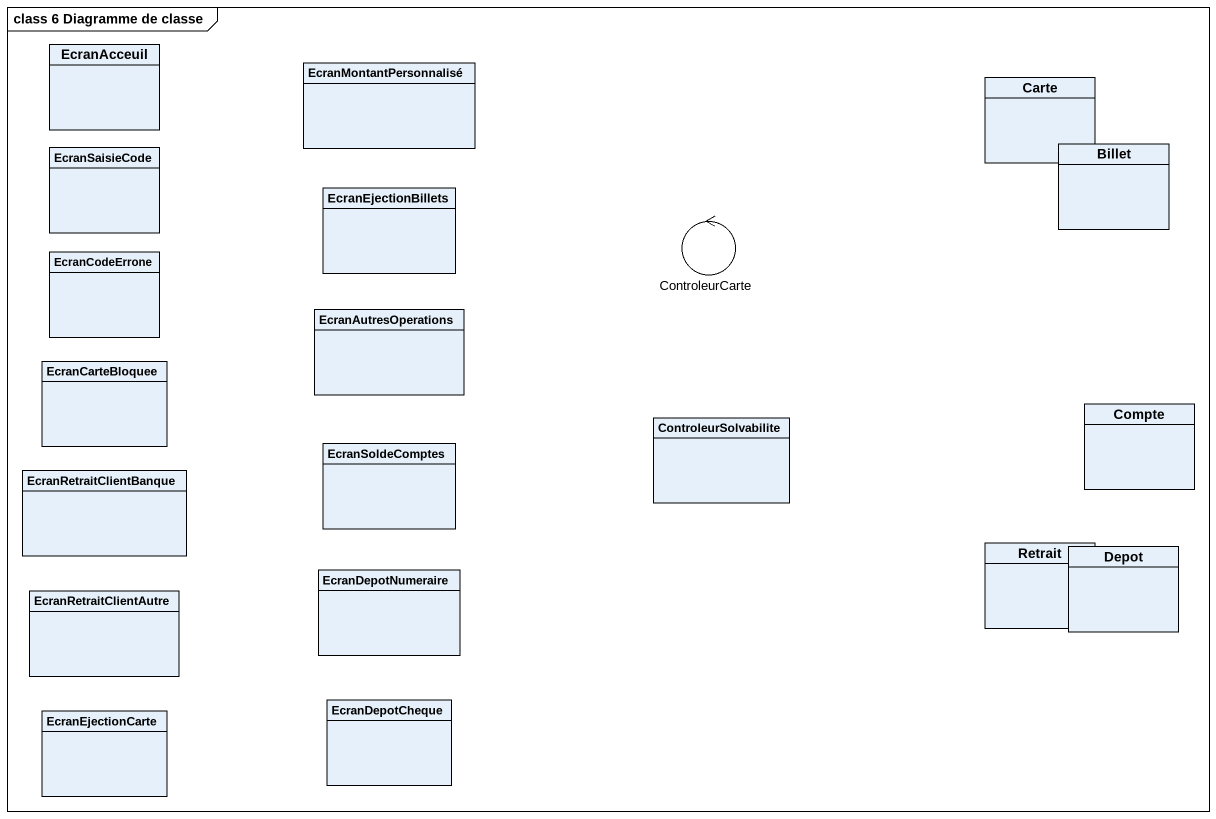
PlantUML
@startuml
mainframe class 6 Diagramme de classe
allowmixing
hide circle
hide empty members
class EcranAcceuil
class EcranMontantPersonnalisé
class Carte
class EcranSaisieCode
class Billet
class EcranEjectionBillets
control ControleurCarte
class EcranCodeErrone
class EcranAutresOperations
class EcranCarteBloquee
class EcranSoldeComptes
class ControleurSolvabilite
class Compte
class EcranRetraitClientBanque
class Retrait
class Depot
class EcranRetraitClientAutre
class EcranDepotNumeraire
class EcranEjectionCarte
class EcranDepotCheque
@enduml
